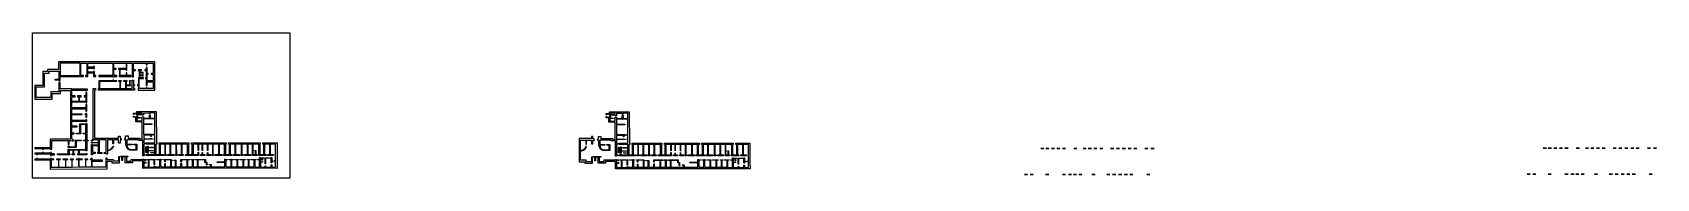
# Model space of a CAD drawing. Header units: millimetres. Extents: x 307 to 2411, y -4 to 184.
import ezdxf

# ---------------------------------------------------------------- set-up
doc = ezdxf.new("R2010")
doc.units = ezdxf.units.MM
doc.layers.add('Изображение', color=7, linetype='Continuous')
picture_1 = doc.add_image_def('image1.jpg', size_in_pixel=(3936, 2229))

msp = doc.modelspace()

# ---------------------------------------------------------------- linework, layer by layer
at = {"color": 1}
for p, q in [((1014.9, 47.1), (1014.9, 47.1)), ((1592, 0.8, 2), (1592, 0.8)), ((2242.9, 1.1, 2), (2242.9, 1.1))]:
    msp.add_line(p, q, dxfattribs=at)
for points in [[(310.1, 34.1), (319.5, 34.1), (319.5, 33.3), (321.3, 33.3), (321.3, 34.1), (329.9, 34.1), (329.9, 33.3), (330.1, 33.3), (331.9, 33.3), (331.9, 44.6), (353.4, 44.6), (353.4, 39.4), (354.3, 39.4), (354.3, 44.6), (356.8, 44.6, 0.11771), (360.3, 44.1), (360.3, 45.3), (358, 46.9), (358, 53.5), (361, 53.5), (361, 54.2), (358, 54.2), (358, 62.5), (364.7, 62.5), (364.7, 63.3), (358, 63.3), (358, 69.9), (376.1, 69.9), (376.1, 69.4), (377.3, 69.4), (377.3, 71.4), (376.1, 71.4), (376.1, 70.7), (358, 70.7), (358, 78.2), (371.4, 78.2), (371.4, 79), (358, 79), (358, 85.8), (376.1, 85.8), (376.1, 82.5), (377.3, 82.5), (377.3, 91.3), (376.1, 91.3), (376.1, 87), (358, 87), (358, 94.6), (376.1, 94.6), (376.1, 93.7), (377.3, 93.7), (377.3, 106.9), (376.1, 106.9), (376.1, 102.4), (374, 102.4), (374, 101.4), (376.1, 101.4), (376.1, 95.2), (367.9, 95.2), (367.9, 101.4), (370.1, 101.4), (370.1, 102.4), (365.3, 102.4), (365.3, 101.4), (367.2, 101.4), (367.2, 95.2), (358, 95.2), (358, 101.4), (362.2, 101.4), (362.2, 102.4), (358, 102.4), (358, 111.5), (341.2, 111.5), (341.2, 107.7), (330.6, 107.7), (330.6, 100.4), (311.9, 100.4), (311.9, 114.1), (322.5, 114.1), (322.5, 131.9), (328.4, 131.9), (328.4, 134.7), (341, 134.7), (341, 123.8), (335.9, 123.8), (335.9, 123.1), (341, 123.1), (341, 122.5), (342.8, 122.5), (342.8, 127.7), (373, 127.7), (373, 128.9), (369.5, 128.9), (369.5, 144.8), (377.3, 144.8), (377.3, 128.9), (375.8, 128.9), (375.8, 127.7), (378.7, 127.7), (378.7, 132.3), (385.9, 132.3), (385.9, 127.7), (389, 127.7), (389, 128.9), (387.4, 128.9), (387.4, 134.3), (385.9, 134.3), (385.9, 133.4), (378.7, 133.4), (378.7, 138.6), (385.9, 138.6), (385.9, 138), (387.4, 138), (387.4, 140.6), (385.9, 140.6), (385.9, 139.6), (378.7, 139.6), (378.7, 144.8), (411, 144.8), (411, 128.9), (392.8, 128.9), (392.8, 127.7), (411, 127.7), (411, 127), (412.2, 127), (412.2, 127.7), (416.2, 127.7), (416.2, 128.9), (412.2, 128.9), (412.2, 137), (415.2, 137), (415.2, 137.8), (412.2, 137.8), (412.2, 144.8), (428.1, 144.8), (428.1, 137.8), (418.4, 137.8), (418.4, 137), (419.6, 137), (419.6, 128.9), (419.1, 128.9), (419.1, 127.7), (434.2, 127.7), (434.2, 128.9), (429.1, 128.9), (429.1, 132.3), (428.1, 132.3), (428.1, 128.9), (420.4, 128.9), (420.4, 137), (428.1, 137), (428.1, 135.6), (429.1, 135.6), (429.1, 144.8), (436.3, 144.8), (436.3, 128.9), (435.7, 128.9), (435.7, 127.7), (436.3, 127.7), (436.3, 127.1), (437.6, 127.1), (437.6, 135.3), (440.2, 135.3), (440.2, 136.3), (437.6, 136.3), (437.6, 144.8), (454.2, 144.8), (454.2, 142.7), (455.4, 142.7), (455.4, 144.8), (463.4, 144.8), (463.4, 131.6), (460.5, 131.6), (460.5, 130.6), (463.4, 130.6), (463.4, 122.1), (455.4, 122.1), (455.4, 130.6), (457, 130.6), (457, 131.6), (455.4, 131.6), (455.4, 139.1), (454.2, 139.1), (454.2, 136.3), (452.4, 136.3), (452.4, 135.3), (454.2, 135.3), (454.2, 125.9), (453.5, 125.9), (453.5, 124.9), (454.2, 124.9), (454.2, 116.1), (455.4, 116.1), (455.4, 120.9), (463.4, 120.9), (463.4, 111.9), (455.4, 111.9), (455.4, 113.1), (454.2, 113.1), (454.2, 111.9), (445.3, 111.9), (445.3, 124.9), (450.8, 124.9), (450.8, 125.9), (450.3, 125.9), (450.3, 126.4), (449.5, 126.4), (449.5, 125.9), (446.1, 125.9), (446.1, 128.9), (449.5, 128.9), (449.5, 128.4), (450.3, 128.4), (450.3, 129.9), (449.5, 129.9), (449.5, 129.4), (446.1, 129.4), (446.1, 132.2), (449.5, 132.2), (449.5, 131.6), (450.3, 131.6), (450.3, 132.7), (446.1, 132.7), (446.1, 135.3), (448, 135.3), (448, 136.3), (444, 136.3), (444, 135.3), (445.3, 135.3), (445.3, 125.9), (444.1, 125.9), (444.1, 116.8), (443.2, 116.8), (443.2, 115.8), (444.1, 115.8), (444.1, 111.9), (443.7, 111.9), (443.7, 109.9), (465.4, 109.9), (465.4, 146.8), (340.8, 146.8), (340.8, 136.7), (326.4, 136.7), (326.4, 133.9), (320.5, 133.9), (320.5, 116.1), (309.9, 116.1), (309.9, 98.4), (332.6, 98.4), (332.6, 105.7), (343.2, 105.7), (343.2, 109.5), (356, 109.5), (356, 46.6), (329.9, 46.6), (329.9, 35.3), (310.1, 35.3), (310.1, 34.1)], [(562.2, 39.8), (561, 39.8), (561, 39.8), (561, 41.8), (602, 41.8), (602, 39.8), (601.3, 39.8), (601.3, 26.5), (606.6, 26.5), (606.6, 39.8), (605.4, 39.8), (605.4, 41.8), (623.8, 41.8), (623.8, 15.6), (623.8, 8.2), (536.3, 8.7), (449.7, 8.3), (449.7, 10.3), (449.7, 18.1), (436.7, 18.1), (436.7, 15.9), (427.1, 15.9), (427.1, 23.7), (423.6, 23.7), (423.6, 18.9), (422.9, 18.9), (422.9, 23.7), (421.1, 23.7), (421.1, 24.5), (430.5, 24.5), (430.5, 23.7), (428.6, 23.7), (428.6, 17.8), (434.8, 17.8), (434.8, 20.1), (449.7, 20.1), (449.7, 20.6), (451, 20.6), (451, 20.1), (454.3, 20.1), (454.3, 19.8), (453.6, 19.8), (453.6, 18.8), (453.1, 18.8), (453.1, 19.8), (451, 19.8), (451, 15.8), (453.1, 15.8), (453.1, 16.7), (453.6, 16.7), (453.6, 15.4), (451, 15.4), (451, 10.3), (457.3, 10.3), (457.2, 19.8), (455.8, 19.8), (455.8, 20.1), (465.4, 20.1), (465.4, 19.8), (465.1, 19.8), (465.1, 13.1), (464.6, 13.1), (464.6, 19.8), (457.7, 19.8), (457.7, 10.3), (464.6, 10.4), (464.6, 11.4), (465.1, 11.4), (465.1, 10.4), (472, 10.4), (471.9, 19.8), (467.7, 19.8), (467.7, 20.1), (471.9, 20.1), (471.9, 20.6), (472.9, 20.6), (472.9, 20.1), (474.4, 20.1), (474.4, 19.8), (472.9, 19.8), (472.9, 10.4), (478.2, 10.4), (478.2, 14.7), (478.7, 14.7), (478.7, 10.4), (486, 10.5), (486, 19.8), (478.7, 19.8), (478.7, 17), (478.2, 17), (478.2, 19.8), (476.6, 19.8), (476.6, 20.1), (486.4, 20.1), (486.4, 19.3), (487.9, 19.3), (487.9, 18.9), (486.4, 18.9), (486.4, 10.5), (492.1, 10.5), (492.1, 18.9), (489.9, 18.9), (489.9, 19.3), (492.6, 19.3), (492.6, 10.5), (499.3, 10.5), (499.3, 15.1), (499.9, 15.1), (499.9, 10.5), (507.4, 10.6), (507.3, 19.4), (499.9, 19.4), (499.9, 17.2), (499.3, 17.2), (499.3, 20.1), (510.8, 20.1), (510.8, 19.4), (507.9, 19.4), (507.9, 10.6), (514.4, 10.6), (514.4, 19.4), (512.4, 19.4), (512.4, 20.1), (516.5, 20.1), (516.5, 19.4), (515.2, 19.4), (515.2, 10.6), (520.8, 10.6), (520.7, 19.4), (518.3, 19.4), (518.3, 20.1), (531, 20.1), (531, 16.7), (532.7, 16.7), (532.7, 16.1), (532.7, 13.4), (533.2, 13.4), (533.2, 13.1), (532.7, 13.1), (532.7, 12.7), (532.2, 12.7), (532.2, 16.1), (530.4, 16.1), (530.4, 19.4), (521.2, 19.4), (521.2, 10.6), (532.2, 10.7), (532.2, 11), (532.7, 11), (532.7, 10.7), (536.3, 10.7), (538.1, 10.7), (538.1, 13.1), (535.8, 13.1), (535.8, 13.4), (538.5, 13.4), (538.5, 10.7), (556.2, 10.6), (556.2, 16.2), (546, 16.2), (546, 16.9), (556.2, 16.9), (556.2, 20.5), (557.4, 20.5), (557.4, 20.2), (559.6, 20.2), (559.6, 19.7), (557.4, 19.7), (557.4, 10.6), (564.2, 10.5), (564.2, 19.7), (561.4, 19.7), (561.4, 20.2), (564.2, 20.2), (564.2, 20.5), (564.7, 20.5), (564.7, 20.2), (567.2, 20.2), (567.2, 19.7), (564.7, 19.7), (564.7, 10.5), (572.3, 10.5), (572.3, 19.7), (572, 19.7), (569, 19.7), (569, 20.2), (573.2, 20.2), (573.2, 19.7), (572.7, 19.7), (572.7, 10.5), (579.9, 10.4), (579.9, 19.7), (575.4, 19.7), (575.4, 20.2), (582.8, 20.2), (582.8, 19.7), (580.4, 19.7), (580.4, 10.4), (586.9, 10.4), (586.9, 19.7), (585.4, 19.7), (585.4, 20.2), (588.1, 20.2), (588.1, 19.7), (587.3, 19.7), (587.3, 10.4), (594.3, 10.4), (594.3, 19.7), (590, 19.7), (590, 20.2), (596.5, 20.2), (596.5, 19.7), (594.8, 19.7), (594.8, 10.4), (601, 10.3), (601, 19.7), (598.5, 19.7), (598.5, 20.2), (601, 20.2), (601, 22.5), (602.2, 22.5), (602.2, 22.3), (606.5, 22.3), (606.5, 21.8), (605.1, 21.8), (605.1, 19), (604.6, 19), (604.6, 21.8), (602.2, 21.8), (602.2, 17.1), (604.6, 17.1), (604.6, 17.6), (605.1, 17.6), (605.1, 16.5), (602.2, 16.5), (602.2, 10.3), (608.4, 10.3), (608.4, 11.9), (608.9, 11.9), (608.9, 10.3), (616, 10.2), (616, 13.3), (616.9, 13.3), (616.9, 10.2), (621.8, 10.2), (621.8, 17.5), (620, 17.5), (620, 18.3), (621.8, 18.3), (621.8, 25.2), (621.5, 25.2), (621.5, 26.5), (621.8, 26.5), (621.8, 39.8), (614.8, 39.8), (614.8, 26.5), (618.9, 26.5), (618.9, 25.2), (611.8, 25.2), (611.8, 26.5), (614.4, 26.5), (614.4, 39.8), (607.5, 39.8), (607.5, 26.5), (609.5, 26.5), (609.5, 25.2), (599.8, 25.2), (599.8, 26.5), (600.2, 26.5), (600.2, 39.8), (592.2, 39.8), (592.2, 31.6), (593.2, 31.6), (593.2, 31.3), (592.2, 31.3), (592.2, 26.5), (595.7, 26.5), (595.7, 31.3), (594.9, 31.3), (594.9, 31.6), (596.1, 31.6), (596.1, 26.5), (597.4, 26.5), (597.4, 25.2), (591.9, 25.2), (591.9, 39.8), (585.7, 39.8), (585.7, 26.5), (589.6, 26.5), (589.6, 25.2), (581.7, 25.2), (581.7, 26.5), (585.3, 26.5), (585.3, 39.8), (578.1, 39.8), (578.2, 26.5), (579.6, 26.5), (579.6, 25.2), (577.2, 25.2), (577.2, 26.5), (577.8, 26.5), (577.8, 39.8), (569.8, 39.8), (569.8, 26.5), (575.2, 26.5), (575.2, 25.2), (567.2, 25.2), (567.2, 26.5), (569.4, 26.5), (569.4, 39.8), (563.2, 39.8), (563.2, 26.5), (565.1, 26.5), (565.1, 25.2), (554.2, 25.2), (554.2, 26.5), (555.8, 26.5), (555.8, 39.8), (548.7, 39.8), (548.7, 26.5), (552.1, 26.5), (552.1, 25.2), (543.8, 25.2), (543.8, 26.5), (548.3, 26.5), (548.3, 39.8), (540.7, 39.8), (540.7, 26.5), (541.6, 26.5), (541.6, 25.2), (540, 25.2), (540, 26.5), (540.4, 26.5), (540.4, 39.8), (534, 39.8), (534, 31.5), (533.7, 31.5), (533.7, 39.8), (527.1, 39.8), (527.1, 31.7), (526.8, 31.7), (526.8, 39.8), (521.8, 39.8), (521.8, 31.7), (521.5, 31.7), (521.5, 39.8), (515, 39.8), (515, 26.5), (521.5, 26.5), (521.5, 29.4), (521.8, 29.4), (521.8, 26.5), (522, 26.5), (522, 25.2), (505, 25.2), (505, 26.5), (507.8, 26.5), (507.8, 39.8), (500.3, 39.8), (500.3, 26.5), (502.3, 26.5), (502.3, 25.2), (496.4, 25.2), (496.4, 26.5), (499.9, 26.5), (499.9, 39.8), (493.2, 39.8), (493.3, 26.5), (494.4, 26.5), (494.4, 25.2), (492.7, 25.2), (492.7, 26.5), (492.9, 26.5), (492.9, 39.8), (485.7, 39.8), (485.7, 26.5), (490.6, 26.5), (490.6, 25.2), (482.3, 25.2), (482.3, 26.5), (485.3, 26.5), (485.3, 39.8), (479, 39.8), (479, 26.5), (480, 26.5), (480, 25.2), (478.3, 25.2), (478.3, 26.5), (478.8, 26.5), (478.8, 39.8), (472.5, 39.8), (472.5, 26.5), (476.6, 26.5), (476.6, 25.2), (454.3, 25.2), (454.3, 26.5), (456.1, 26.5), (456.1, 27.4), (456.8, 27.4), (456.8, 26.5), (465.6, 26.5), (465.6, 28.7), (460.3, 28.7), (460.3, 29.3), (460.8, 29.3), (460.8, 29), (465.6, 29), (465.6, 31.4), (460.8, 31.4), (460.8, 31.2), (460.3, 31.2), (460.3, 31.4), (456.8, 31.4), (456.8, 28.7), (456.1, 28.7), (456.1, 29.3), (453.6, 29.3), (453.6, 36.4), (454.3, 36.4), (454.3, 36.1), (453.8, 36.1), (453.8, 29.6), (456.1, 29.6), (456.1, 37.1), (456.8, 37.1), (456.8, 35.9), (457.4, 35.9), (457.4, 35.3), (456.8, 35.3), (456.8, 31.8), (465.5, 31.8), (465.5, 35.3), (459, 35.3), (459, 35.9), (465.5, 35.9), (465.5, 39.8), (454.2, 39.8), (454.2, 41.7), (465.5, 41.7), (465.5, 46.3), (464.6, 46.3), (464.6, 47), (465.5, 47), (465.5, 51.5), (464.3, 51.5), (464.3, 53), (465.5, 53), (465.5, 65.3), (465, 65.3), (465, 66.3), (465.5, 66.3), (465.5, 72.6), (450.8, 72.6), (450.8, 70.8), (450.9, 66.2), (461.6, 66.3), (461.6, 65.3), (450.9, 65.3), (450.9, 52.9), (462.3, 53), (462.3, 51.5), (460.6, 51.5), (460.6, 49.7), (460.1, 49.7), (460.1, 51.5), (451, 51.5), (451, 47), (460.1, 47), (460.1, 47.5), (460.6, 47.5), (460.6, 47), (462.5, 47), (462.5, 46.3), (451, 46.3), (451, 44.6), (451, 41.7), (452.1, 41.7), (452.1, 39.8), (451, 39.8), (451, 26.5), (452.1, 26.5), (452.1, 25.2), (451, 25.2), (451, 24.7), (449.7, 24.7), (449.7, 44.6), (444.1, 44.6), (444.1, 45.6), (429.3, 45.6), (429.3, 45.3), (429.3, 40.1), (435.9, 40.1), (435.9, 39), (429.3, 39, 0.334447), (433.5, 33.1), (441.3, 33.1), (441.3, 39), (438.3, 39), (438.3, 40.1), (442, 40.1), (442, 32.3), (433.1, 32.3, -0.29577), (428, 40.1), (428, 45.3), (426.7, 45.3), (426.7, 47.3), (427.3, 47.3), (427.3, 50.5), (430.7, 50.5), (430.7, 47.6), (446.1, 47.6), (446.1, 46.6), (449.1, 46.6), (449.1, 68.8), (440.9, 68.8), (440.9, 74.3), (442, 74.3), (442, 74.7), (437.7, 74.7), (437.7, 76.4), (438.3, 76.4), (438.3, 75.3), (442, 75.3), (442, 76.5), (443, 76.5), (443, 74.3), (446.6, 74.3), (446.6, 73.6), (443, 73.6), (443, 73.3), (442.1, 73.3), (442.1, 70), (449.1, 70), (449.1, 70.8), (449.1, 73.6), (448.2, 73.6), (448.2, 74.3), (449.1, 74.3), (449.1, 75.4), (450.8, 75.4), (450.8, 73.6), (458.4, 73.6), (458.4, 77.4), (459.5, 77.4), (459.5, 73.6), (465.5, 73.6), (465.5, 80.4), (459.5, 80.4)], [(1174.7, 39.3), (1173.6, 39.3), (1173.6, 39.3), (1173.6, 41.3), (1214.5, 41.3), (1214.5, 39.3), (1213.8, 39.3), (1213.8, 26), (1219.1, 26), (1219.1, 39.3), (1217.9, 39.3), (1217.9, 41.3), (1236.3, 41.3), (1236.3, 15.2), (1236.4, 7.8), (1148.8, 7.8), (1062.2, 7.8), (1062.2, 9.8), (1062.2, 17.6), (1049.2, 17.6), (1049.2, 15.4), (1039.6, 15.4), (1039.6, 23.2), (1036.1, 23.2), (1036.1, 18.5), (1035.4, 18.5), (1035.4, 23.2), (1033.6, 23.2), (1033.6, 24), (1043.1, 24), (1043.1, 23.2), (1041.1, 23.2), (1041.1, 17.3), (1047.3, 17.3), (1047.3, 19.6), (1062.3, 19.6), (1062.3, 20.1), (1063.5, 20.1), (1063.5, 19.6), (1066.8, 19.6), (1066.8, 19.3), (1066.1, 19.3), (1066.1, 18.3), (1065.7, 18.3), (1065.7, 19.3), (1063.5, 19.3), (1063.5, 15.3), (1065.7, 15.3), (1065.7, 16.2), (1066.1, 16.2), (1066.1, 14.9), (1063.5, 14.9), (1063.5, 9.8), (1069.8, 9.8), (1069.8, 19.3), (1068.3, 19.3), (1068.3, 19.6), (1077.9, 19.6), (1077.9, 19.3), (1077.6, 19.3), (1077.6, 12.7), (1077.1, 12.7), (1077.1, 19.3), (1070.2, 19.3), (1070.2, 9.8), (1077.1, 9.9), (1077.1, 11), (1077.6, 11), (1077.6, 9.9), (1084.5, 9.9), (1084.4, 19.3), (1080.2, 19.3), (1080.2, 19.6), (1084.4, 19.6), (1084.4, 20.1), (1085.5, 20.1), (1085.5, 19.6), (1086.9, 19.6), (1086.9, 19.3), (1085.5, 19.3), (1085.5, 9.9), (1090.8, 9.9), (1090.8, 14.2), (1091.2, 14.2), (1091.2, 9.9), (1098.5, 10), (1098.5, 19.3), (1091.2, 19.3), (1091.2, 16.5), (1090.8, 16.5), (1090.8, 19.3), (1089.2, 19.3), (1089.2, 19.6), (1098.9, 19.6), (1098.9, 18.8), (1100.4, 18.8), (1100.4, 18.4), (1098.9, 18.4), (1098.9, 10), (1104.6, 10), (1104.6, 18.4), (1102.4, 18.4), (1102.4, 18.8), (1105.1, 18.8), (1105.1, 10), (1111.8, 10), (1111.8, 14.6), (1112.4, 14.6), (1112.4, 10), (1119.9, 10.1), (1119.9, 18.9), (1112.4, 18.9), (1112.4, 16.7), (1111.8, 16.7), (1111.8, 19.6), (1123.3, 19.6), (1123.3, 18.9), (1120.5, 18.9), (1120.5, 10.1), (1126.9, 10.1), (1126.9, 18.9), (1124.9, 18.9), (1124.9, 19.6), (1129, 19.6), (1129, 18.9), (1127.7, 18.9), (1127.7, 10.1), (1133.3, 10.2), (1133.2, 18.9), (1130.9, 18.9), (1130.9, 19.6), (1143.5, 19.6), (1143.5, 16.2), (1145.2, 16.2), (1145.2, 15.6), (1145.2, 12.9), (1145.8, 12.9), (1145.8, 12.6), (1145.2, 12.6), (1145.2, 12.2), (1144.7, 12.2), (1144.7, 15.6), (1142.9, 15.6), (1142.9, 18.9), (1133.7, 18.9), (1133.7, 10.2), (1144.7, 10.2), (1144.7, 10.5), (1145.2, 10.5), (1145.2, 10.2), (1148.8, 10.2), (1150.6, 10.2), (1150.7, 12.6), (1148.3, 12.6), (1148.3, 12.9), (1151, 12.9), (1151, 10.2), (1168.8, 10.1), (1168.8, 15.7), (1158.6, 15.7), (1158.6, 16.4), (1168.8, 16.4), (1168.8, 20.1), (1169.9, 20.1), (1169.9, 19.8), (1172.2, 19.8), (1172.2, 19.2), (1169.9, 19.2), (1169.9, 10.1), (1176.7, 10.1), (1176.7, 19.2), (1173.9, 19.2), (1173.9, 19.8), (1176.7, 19.8), (1176.7, 20), (1177.2, 20), (1177.2, 19.8), (1179.7, 19.8), (1179.7, 19.2), (1177.2, 19.2), (1177.2, 10.1), (1184.8, 10), (1184.8, 19.2), (1184.5, 19.2), (1181.5, 19.2), (1181.5, 19.8), (1185.8, 19.8), (1185.8, 19.2), (1185.3, 19.2), (1185.3, 10), (1192.4, 10), (1192.4, 19.2), (1187.9, 19.2), (1187.9, 19.8), (1195.3, 19.8), (1195.3, 19.2), (1192.9, 19.2), (1192.9, 10), (1199.4, 9.9), (1199.4, 19.2), (1198, 19.2), (1198, 19.8), (1200.6, 19.8), (1200.6, 19.2), (1199.8, 19.2), (1199.8, 9.9), (1206.8, 9.9), (1206.8, 19.2), (1202.5, 19.2), (1202.5, 19.8), (1209, 19.8), (1209, 19.2), (1207.3, 19.2), (1207.3, 9.9), (1213.5, 9.8), (1213.5, 19.2), (1211.1, 19.2), (1211.1, 19.8), (1213.5, 19.8), (1213.5, 22.1), (1214.7, 22.1), (1214.7, 21.8), (1219, 21.8), (1219, 21.3), (1217.6, 21.3), (1217.6, 18.5), (1217.2, 18.5), (1217.2, 21.3), (1214.7, 21.3), (1214.7, 16.6), (1217.2, 16.6), (1217.2, 17.1), (1217.6, 17.1), (1217.6, 16), (1214.7, 16), (1214.7, 9.8), (1220.9, 9.8), (1220.9, 11.4), (1221.4, 11.4), (1221.4, 9.8), (1228.5, 9.7), (1228.5, 12.8), (1229.4, 12.8), (1229.4, 9.7), (1234.3, 9.7), (1234.3, 17), (1232.5, 17), (1232.5, 17.8), (1234.3, 17.8), (1234.3, 24.7), (1234, 24.7), (1234, 26), (1234.3, 26), (1234.3, 39.3), (1227.3, 39.3), (1227.3, 26), (1231.4, 26), (1231.4, 24.7), (1224.3, 24.7), (1224.3, 26), (1226.9, 26), (1226.9, 39.3), (1220, 39.3), (1220, 26), (1222, 26), (1222, 24.8), (1212.3, 24.8), (1212.3, 26), (1212.7, 26), (1212.7, 39.3), (1204.7, 39.3), (1204.7, 31.1), (1205.7, 31.1), (1205.7, 30.8), (1204.7, 30.8), (1204.7, 26), (1208.2, 26), (1208.2, 30.8), (1207.5, 30.8), (1207.5, 31.1), (1208.7, 31.1), (1208.7, 26), (1209.9, 26), (1209.9, 24.8), (1204.4, 24.8), (1204.4, 39.3), (1198.2, 39.3), (1198.2, 26), (1202.2, 26), (1202.2, 24.8), (1194.2, 24.8), (1194.2, 26), (1197.8, 26), (1197.8, 39.3), (1190.6, 39.3), (1190.7, 26), (1192.1, 26), (1192.1, 24.8), (1189.8, 24.8), (1189.8, 26), (1190.3, 26), (1190.3, 39.3), (1182.3, 39.3), (1182.3, 26), (1187.8, 26), (1187.8, 24.8), (1179.7, 24.8), (1179.7, 26), (1181.9, 26), (1181.9, 39.3), (1175.7, 39.3), (1175.7, 26), (1177.6, 26), (1177.6, 24.8), (1166.8, 24.8), (1166.8, 26), (1168.3, 26), (1168.3, 39.3), (1161.3, 39.3), (1161.3, 26), (1164.6, 26), (1164.6, 24.8), (1156.3, 24.8), (1156.3, 26), (1160.8, 26), (1160.8, 39.3), (1153.2, 39.3), (1153.2, 26), (1154.1, 26), (1154.1, 24.8), (1152.5, 24.8), (1152.5, 26), (1152.9, 26), (1152.9, 39.3), (1146.5, 39.3), (1146.5, 31), (1146.2, 31), (1146.2, 39.3), (1139.6, 39.3), (1139.6, 31.2), (1139.3, 31.2), (1139.3, 39.3), (1134.3, 39.3), (1134.3, 31.2), (1134, 31.2), (1134, 39.3), (1127.5, 39.3), (1127.5, 26), (1134, 26), (1134, 28.9), (1134.3, 28.9), (1134.3, 26), (1134.5, 26), (1134.5, 24.8), (1117.5, 24.8), (1117.5, 26), (1120.4, 26), (1120.4, 39.3), (1112.8, 39.3), (1112.8, 26), (1114.9, 26), (1114.9, 24.8), (1109, 24.8), (1109, 26), (1112.4, 26), (1112.4, 39.3), (1105.7, 39.3), (1105.8, 26), (1107, 26), (1107, 24.8), (1105.2, 24.8), (1105.2, 26), (1105.4, 26), (1105.4, 39.3), (1098.2, 39.3), (1098.2, 26), (1103.1, 26), (1103.1, 24.8), (1094.8, 24.8), (1094.8, 26), (1097.8, 26), (1097.8, 39.3), (1091.6, 39.3), (1091.6, 26), (1092.6, 26), (1092.6, 24.8), (1090.8, 24.8), (1090.8, 26), (1091.3, 26), (1091.3, 39.3), (1085, 39.3), (1085, 26), (1089.1, 26), (1089.1, 24.8), (1066.8, 24.8), (1066.8, 26), (1068.6, 26), (1068.6, 26.9), (1069.3, 26.9), (1069.3, 26), (1078.1, 26), (1078.1, 28.2), (1072.9, 28.2), (1072.9, 28.9), (1073.3, 28.9), (1073.3, 28.5), (1078.1, 28.5), (1078.1, 31), (1073.4, 31), (1073.4, 30.7), (1072.8, 30.7), (1072.8, 31), (1069.3, 31), (1069.3, 28.3), (1068.6, 28.3), (1068.6, 28.8), (1066.1, 28.8), (1066.1, 35.9), (1066.8, 35.9), (1066.8, 35.6), (1066.4, 35.6), (1066.4, 29.1), (1068.6, 29.1), (1068.6, 36.6), (1069.3, 36.6), (1069.3, 35.4), (1070, 35.4), (1070, 34.8), (1069.3, 34.8), (1069.3, 31.3), (1078, 31.3), (1078, 34.8), (1071.5, 34.8), (1071.5, 35.4), (1078, 35.4), (1078, 39.3), (1066.7, 39.3), (1066.7, 41.2), (1078, 41.2), (1078, 45.8), (1077.1, 45.8), (1077.1, 46.5), (1078, 46.5), (1078, 51), (1076.8, 51), (1076.8, 52.5), (1078, 52.5), (1078, 64.8), (1077.5, 64.8), (1077.5, 65.8), (1078, 65.8), (1078, 72.1), (1063.4, 72.1), (1063.4, 70.3), (1063.4, 65.8), (1074.1, 65.8), (1074.1, 64.8), (1063.4, 64.8), (1063.5, 52.4), (1074.8, 52.5), (1074.8, 51), (1073.1, 51), (1073.1, 49.3), (1072.6, 49.3), (1072.6, 51), (1063.5, 51), (1063.5, 46.5), (1072.6, 46.5), (1072.6, 47), (1073.1, 47), (1073.1, 46.5), (1075, 46.5), (1075, 45.8), (1063.5, 45.8), (1063.5, 44.1), (1063.5, 41.2), (1064.6, 41.2), (1064.6, 39.3), (1063.5, 39.3), (1063.5, 26), (1064.6, 26), (1064.6, 24.8), (1063.5, 24.8), (1063.5, 24.2), (1062.3, 24.2), (1062.3, 44.1), (1056.7, 44.1), (1056.7, 45.1), (1041.9, 45.1), (1041.9, 44.8), (1041.9, 39.6), (1048.4, 39.6), (1048.4, 38.5), (1041.9, 38.5, 0.334447), (1046.1, 32.6), (1053.8, 32.6), (1053.8, 38.5), (1050.9, 38.5), (1050.9, 39.6), (1054.6, 39.6), (1054.6, 31.9), (1045.6, 31.9, -0.29577), (1040.5, 39.6), (1040.5, 44.8), (1039.2, 44.8), (1039.2, 46.8), (1039.9, 46.8), (1039.9, 50), (1043.2, 50), (1043.2, 47.1), (1058.7, 47.1), (1058.7, 46.1), (1061.6, 46.1), (1061.6, 68.3), (1053.4, 68.3), (1053.4, 73.8), (1054.5, 73.8), (1054.6, 74.2), (1050.2, 74.2), (1050.2, 75.9), (1050.8, 75.9), (1050.8, 74.8), (1054.5, 74.8), (1054.5, 76), (1055.5, 76), (1055.5, 73.8), (1059.2, 73.8), (1059.2, 73.1), (1055.5, 73.1), (1055.5, 72.9), (1054.6, 72.9), (1054.6, 69.6), (1061.6, 69.6), (1061.6, 70.3), (1061.6, 73.1), (1060.7, 73.1), (1060.7, 73.8), (1061.6, 73.8), (1061.6, 75), (1063.4, 75), (1063.4, 73.1), (1070.9, 73.1), (1070.9, 76.9), (1072, 76.9), (1072, 73.1), (1078, 73.1), (1078, 79.9), (1072, 79.9)]]:
    msp.add_lwpolyline(points, format="xyb")
for points in [[(368.7, 144.8), (342.8, 144.8), (342.8, 134.7), (342.8, 128.9), (368.7, 128.9), (368.7, 144.8)], [(439.2, 111.9), (439.2, 109.9), (392.3, 109.9), (392.3, 111.9), (436.3, 111.9), (436.3, 115.8), (435.7, 115.8), (435.7, 116.4), (436.3, 116.4), (436.3, 121.5), (435.7, 121.5), (435.7, 122.2), (436.3, 122.2), (436.3, 123), (437.6, 123), (437.6, 116.8), (439.2, 116.8), (439.2, 115.8), (437.6, 115.8), (437.6, 111.9), (439.2, 111.9)], [(310.1, 28.2), (310.1, 27.3), (312.1, 27.3), (312.1, 26.5), (313.5, 26.5), (313.5, 27.3), (330.1, 27.3), (330.1, 25.4), (331.8, 25.4), (331.8, 26.1), (335.5, 26.1), (335.5, 27.3), (331.8, 27.3), (331.8, 29.2), (330.1, 29.2), (330.1, 28.2), (321.3, 28.2), (321.3, 29.1), (319.5, 29.1), (319.5, 28.2), (310.1, 28.2)]]:
    msp.add_lwpolyline(points, close=True)
for points in [[(342.9, 111.5), (342.9, 119.8), (341, 119.8), (341, 111.5), (341.2, 111.5)], [(358, 109.8), (376.1, 109.8), (376.1, 109.4), (377.3, 109.4), (377.3, 109.8), (378.2, 109.8), (378.2, 111.1), (358, 111.1)], [(394.2, 111.9), (394.2, 121.5), (416.2, 121.5), (416.2, 122.2), (412.2, 122.2), (412.2, 123), (411, 123), (411, 122.2), (392.8, 122.2), (392.8, 111.9)], [(421, 111.9), (421, 121.5), (422.3, 121.5), (422.3, 122.2), (418.4, 122.2), (418.4, 121.5), (419.9, 121.5), (419.9, 111.9)], [(428.6, 111.9), (428.6, 115.8), (434, 115.8), (434, 116.4), (433.3, 116.4), (433.3, 121.5), (433.9, 121.5), (433.9, 122.2), (432.2, 122.2), (432.2, 121.5), (432.7, 121.5), (432.7, 116.4), (428.6, 116.4), (428.6, 121.5), (429.6, 121.5), (429.6, 122.2), (424.9, 122.2), (424.9, 121.5), (427.6, 121.5), (427.6, 111.9)], [(363.7, 54.2), (368.4, 54.2), (368.4, 62.5), (367.7, 62.5), (367.7, 63.3), (368.4, 63.3), (368.4, 66.1), (376.1, 66.1), (376.1, 66.5), (377.3, 66.5), (377.3, 45.3), (379.2, 45.3), (379.2, 44.1), (377.3, 44.1), (377.3, 31.2), (376.1, 31.2), (376.1, 32.3), (367.4, 32.3), (367.4, 27.3), (376.1, 27.3), (376.1, 28), (377.3, 28), (377.3, 26.1), (367.4, 26.1), (367.4, 25.5), (366.6, 25.5), (366.6, 26.1), (365.7, 26.1), (365.7, 27.3), (366.6, 27.3), (366.6, 32.3), (360.2, 32.3), (360.2, 27.3), (361.4, 27.3), (361.4, 26.1), (358.4, 26.1), (358.4, 27.3), (359.5, 27.3), (359.5, 32.3), (354.3, 32.3), (354.3, 27.3), (355.3, 27.3), (355.3, 26.1), (339.2, 26.1), (339.2, 27.3), (353.4, 27.3), (353.4, 33.4), (354.3, 33.4), (354.3, 33), (376.1, 33), (376.1, 44.1), (372.9, 44.1), (372.9, 45.3), (376.1, 45.3), (376.1, 53.5), (372.5, 53.5), (372.5, 54.2), (376.1, 54.2), (376.1, 65.5), (369.2, 65.5), (369.2, 54.2), (369.8, 54.2), (369.8, 53.5), (363.7, 53.5), (363.7, 54.2)], [(374.9, 79), (374.9, 78.2), (376.1, 78.2), (376.1, 75.1), (377.3, 75.1), (377.3, 79.5), (376.1, 79.5), (376.1, 79), (374.9, 79)], [(450.8, 80.3), (450.8, 77.3), (449.1, 77.3), (449.1, 77.9), (448.6, 77.9), (448.6, 78.7), (449.1, 78.7), (449.1, 80.3), (443, 80.3), (443, 78.7), (447.3, 78.7), (447.3, 77.9), (442, 77.9), (442, 79.4), (438.3, 79.4), (438.3, 78.2), (437.7, 78.2), (437.7, 80.1), (442, 80.1), (442, 82.3), (467.3, 82.3), (467.6, 41.8), (468.2, 41.8), (468.2, 39.8), (466.8, 39.8), (466.8, 26.5), (471.6, 26.5), (471.6, 39.8), (471.1, 39.8), (471.1, 41.8), (509.5, 41.8), (509.5, 39.8), (509.1, 39.8), (509.1, 26.5), (513.8, 26.5), (513.8, 39.8), (513, 39.8), (513, 41.8), (557.9, 41.8), (557.9, 39.8), (556.9, 39.8), (556.9, 26.5), (562.2, 26.5), (562.2, 39.8)], [(450.8, 80.3), (458.4, 80.4), (458.4, 79.4), (459.5, 79.4), (459.5, 80.4)], [(1063.3, 79.9), (1063.4, 76.8), (1061.6, 76.8), (1061.6, 77.4), (1061.1, 77.4), (1061.1, 78.2), (1061.6, 78.2), (1061.6, 79.9), (1055.5, 79.9), (1055.5, 78.2), (1059.8, 78.2), (1059.8, 77.4), (1054.5, 77.4), (1054.5, 78.9), (1050.8, 78.9), (1050.8, 77.8), (1050.2, 77.8), (1050.2, 79.6), (1054.5, 79.6), (1054.5, 81.8), (1079.8, 81.8), (1080.1, 41.3), (1080.7, 41.3), (1080.7, 39.3), (1079.3, 39.3), (1079.3, 26), (1084.1, 26), (1084.1, 39.3), (1083.6, 39.3), (1083.6, 41.3), (1122, 41.3), (1122, 39.3), (1121.6, 39.3), (1121.6, 26), (1126.3, 26), (1126.3, 39.3), (1125.5, 39.3), (1125.5, 41.3), (1170.4, 41.3), (1170.4, 39.3), (1169.4, 39.3), (1169.4, 26), (1174.7, 26), (1174.7, 39.3)], [(1063.3, 79.9), (1070.9, 79.9), (1070.9, 78.9), (1072, 78.9), (1072, 79.9)], [(370.1, 45.3), (370.1, 44.1), (363.7, 44.1), (363.7, 35.8), (354.3, 35.8), (354.3, 35.5), (353.4, 35.5), (353.4, 37.1), (354.3, 37.1), (354.3, 36.6), (362.9, 36.6), (362.9, 44.1), (362.4, 44.1), (362.4, 45.3), (370.1, 45.3)], [(310.1, 20.6), (310.1, 19.3), (329.8, 19.4), (329.8, 7.7), (403.5, 8.1), (403.5, 10.1), (403.5, 17.9), (409.9, 17.9), (409.9, 15.9), (419.8, 15.9), (419.8, 23.4), (418.4, 23.4), (418.4, 17.7), (411.7, 17.7), (411.7, 19.6), (403.5, 19.6), (403.5, 21.8), (401.8, 21.8), (401.8, 10), (384.4, 10), (384.4, 17.9), (397.8, 17.9), (397.8, 19.1), (384.4, 19.1), (384.4, 21.8), (383.4, 21.8), (383.4, 20.6), (381.8, 20.6), (381.8, 19.9), (383.4, 19.9), (383.4, 10), (376.1, 9.9), (376.1, 19.9), (378.6, 19.9), (378.6, 20.6), (374.8, 20.6), (374.8, 19.9), (375.5, 19.9), (375.5, 9.9), (367.4, 9.9), (367.4, 19.9), (371.7, 19.9), (371.7, 20.6), (367.4, 20.6), (367.4, 21.3), (366.6, 21.3), (366.6, 20.6), (363.4, 20.6), (363.4, 19.9), (366.6, 19.9), (366.6, 9.9), (358.4, 9.8), (358.4, 19.9), (360.2, 19.9), (360.2, 20.6), (355.9, 20.6), (355.9, 19.9), (357.8, 19.9), (357.8, 9.8), (350.3, 9.8), (350.3, 19.9), (352.8, 19.9), (352.8, 20.6), (346.4, 20.6), (346.4, 19.9), (349.7, 19.9), (349.7, 9.8), (341.3, 9.8), (341.3, 19.9), (343.2, 19.9), (343.2, 20.6), (338, 20.6), (338, 19.9), (340.6, 19.9), (340.6, 9.7), (331.8, 9.7), (331.8, 19.9), (334.8, 19.9), (334.8, 20.6), (331.8, 20.6), (331.8, 21.3), (330.1, 21.3), (330.1, 20.6), (313.5, 20.6), (313.5, 21.2), (312.1, 21.2), (312.1, 20.6), (310.1, 20.6)], [(527.1, 29.2), (527.1, 26.5), (530, 26.5), (530, 25.2), (524.7, 25.2), (524.7, 26.5), (526.8, 26.5), (526.8, 29.2), (527.1, 29.2)], [(534, 29.3), (534, 26.5), (538.1, 26.5), (538.1, 25.2), (532.9, 25.2), (532.9, 26.5), (533.7, 26.5), (533.7, 29.3), (534, 29.3)], [(616.9, 15.6), (616, 15.6), (616, 21.9), (608.9, 21.9), (608.9, 14.3), (608.4, 14.3), (608.4, 21.8), (607.9, 21.8), (607.9, 22.3), (616, 22.3), (616, 22.8), (616.9, 22.8), (616.9, 18.4), (618.5, 18.4), (618.5, 17.5), (616.9, 17.5), (616.9, 15.6)], [(1139.6, 28.7), (1139.6, 26), (1142.5, 26), (1142.5, 24.8), (1137.2, 24.8), (1137.2, 26), (1139.3, 26), (1139.3, 28.7), (1139.6, 28.7)], [(1146.5, 28.9), (1146.5, 26), (1150.6, 26), (1150.6, 24.8), (1145.4, 24.8), (1145.4, 26), (1146.2, 26), (1146.2, 28.9), (1146.5, 28.9)], [(1229.4, 15.1), (1228.5, 15.1), (1228.5, 21.4), (1221.4, 21.4), (1221.4, 13.8), (1220.9, 13.8), (1220.9, 21.3), (1220.5, 21.3), (1220.5, 21.8), (1228.5, 21.8), (1228.5, 22.3), (1229.4, 22.3), (1229.4, 17.9), (1231, 17.9), (1231, 17), (1229.4, 17), (1229.4, 15.1)]]:
    msp.add_lwpolyline(points)
msp.add_lwpolyline([(388.4, 109.9), (387.4, 109.9), (387.4, 47.6), (418.5, 47.6), (418.5, 50.4), (420.4, 50.4), (420.4, 47.3), (421.7, 47.3), (421.7, 45.3), (420.4, 45.3), (420.4, 41), (418.4, 41), (418.4, 45.3), (418.4, 45.6), (412, 45.6), (412, 40.2), (410.9, 40.2), (410.9, 45.6), (404.2, 45.6), (404.2, 32.3), (406.1, 32.3, 0.242701), (410.9, 37.2), (412, 37.2, -0.236103), (406.1, 31.7), (404.2, 31.7), (404.2, 27), (402.3, 27), (402.3, 27.9), (399.9, 27.9), (399.9, 28.9), (402.3, 28.9), (402.3, 45.6), (393.4, 45.6), (393.4, 28.9), (396.8, 28.9), (396.8, 27.9), (391.5, 27.9), (391.5, 29.4), (392.4, 29.4), (392.4, 37.9), (384.6, 37.9), (384.6, 29.4), (388.2, 29.4), (388.2, 27.9), (384.6, 27.9), (384.6, 26.1), (383.3, 26.1), (383.3, 39.6), (384.6, 39.6), (384.6, 38.9), (392.4, 38.9), (392.4, 41.8), (384.6, 41.8), (384.6, 41.2), (383.3, 41.2), (383.3, 42.5), (384.6, 42.5), (384.6, 42.1), (392.4, 42.1), (392.4, 45.6), (386.3, 45.6), (384.6, 44.1), (383.3, 44.1), (383.3, 45.3), (384, 45.3), (385.4, 46.7), (385.4, 111.9), (388.4, 111.9), (388.4, 109.9)], format="xyb", close=True)
msp.add_lwpolyline([(1030.9, 44.8), (1030.9, 40.5), (1032.9, 40.5), (1032.9, 44.8), (1034.3, 44.8), (1034.3, 46.8), (1032.9, 46.8), (1032.9, 49.9), (1031, 49.9), (1031, 47.1), (1014.9, 47.1), (1014.9, 45.1), (1014.9, 28.5), (1014.9, 27.4), (1014.9, 26.5), (1014.9, 17.2), (1022.4, 17.2), (1022.4, 15.4), (1032.4, 15.4), (1032.4, 22.9), (1030.9, 22.9), (1030.9, 17.2), (1024.2, 17.2), (1024.2, 19.1), (1022.4, 19.1), (1016.8, 19.1), (1016.8, 26.5), (1016.8, 31.2), (1018.6, 31.2, 0.236103), (1024.5, 36.8), (1023.5, 36.8, -0.242701), (1018.6, 31.8), (1016.8, 31.8), (1016.8, 45.1), (1023.5, 45.1), (1023.5, 39.7), (1024.5, 39.7), (1024.5, 45.1), (1030.9, 45.1)], format="xyb", close=True, dxfattribs=at)
at = {"color": 1, "extrusion": (0, 1, 0)}
for points, elevation in [([(-1617, 2), (-1613, 2), (-1613, 4), (-1617, 4)], 34.3), ([(-1623.6, 2), (-1619.6, 2), (-1619.6, 4), (-1623.6, 4)], 34.3), ([(-1630.7, 2), (-1626.7, 2), (-1626.7, 4), (-1630.7, 4)], 34.3), ([(-1637.8, 2), (-1633.8, 2), (-1633.8, 4), (-1637.8, 4)], 34.3), ([(-1645, 2), (-1641, 2), (-1641, 4), (-1645, 4)], 34.3), ([(-1659.8, 2), (-1655.8, 2), (-1655.8, 4), (-1659.8, 4)], 34.3), ([(-1671.7, 2), (-1667.7, 2), (-1667.7, 4), (-1671.7, 4)], 34.3), ([(-1678.5, 2), (-1674.5, 2), (-1674.5, 4), (-1678.5, 4)], 34.3), ([(-1685.8, 2), (-1681.8, 2), (-1681.8, 4), (-1685.8, 4)], 34.3), ([(-1693.3, 2), (-1689.3, 2), (-1689.3, 4), (-1693.3, 4)], 34.3), ([(-1707.5, 2), (-1703.5, 2), (-1703.5, 4), (-1707.5, 4)], 34.3), ([(-1714.9, 2), (-1710.9, 2), (-1710.9, 4), (-1714.9, 4)], 34.3), ([(-1722.6, 2), (-1718.6, 2), (-1718.6, 4), (-1722.6, 4)], 34.3), ([(-1730.2, 2), (-1726.2, 2), (-1726.2, 4), (-1730.2, 4)], 34.3), ([(-1737.4, 2), (-1733.4, 2), (-1733.4, 4), (-1737.4, 4)], 34.3), ([(-1751.8, 2), (-1747.8, 2), (-1747.8, 4), (-1751.8, 4)], 34.3), ([(-1759.7, 2), (-1755.7, 2), (-1755.7, 4), (-1759.7, 4)], 34.3), ([(-2267.9, 2), (-2263.9, 2), (-2263.9, 4), (-2267.9, 4)], 34.6), ([(-2274.4, 2), (-2270.4, 2), (-2270.4, 4), (-2274.4, 4)], 34.6), ([(-2281.6, 2), (-2277.6, 2), (-2277.6, 4), (-2281.6, 4)], 34.6), ([(-2288.7, 2), (-2284.7, 2), (-2284.7, 4), (-2288.7, 4)], 34.6), ([(-2295.9, 2), (-2291.9, 2), (-2291.9, 4), (-2295.9, 4)], 34.6), ([(-2310.6, 2), (-2306.6, 2), (-2306.6, 4), (-2310.6, 4)], 34.6), ([(-2322.6, 2), (-2318.6, 2), (-2318.6, 4), (-2322.6, 4)], 34.6), ([(-2329.4, 2), (-2325.4, 2), (-2325.4, 4), (-2329.4, 4)], 34.6), ([(-2336.7, 2), (-2332.7, 2), (-2332.7, 4), (-2336.7, 4)], 34.6), ([(-2344.2, 2), (-2340.2, 2), (-2340.2, 4), (-2344.2, 4)], 34.6), ([(-2358.4, 2), (-2354.4, 2), (-2354.4, 4), (-2358.4, 4)], 34.6), ([(-2365.8, 2), (-2361.8, 2), (-2361.8, 4), (-2365.8, 4)], 34.6), ([(-2373.5, 2), (-2369.5, 2), (-2369.5, 4), (-2373.5, 4)], 34.6), ([(-2381.1, 2), (-2377.1, 2), (-2377.1, 4), (-2381.1, 4)], 34.6), ([(-2388.2, 2), (-2384.2, 2), (-2384.2, 4), (-2388.2, 4)], 34.6), ([(-2402.7, 2), (-2398.7, 2), (-2398.7, 4), (-2402.7, 4)], 34.6), ([(-2410.5, 2), (-2406.5, 2), (-2406.5, 4), (-2410.5, 4)], 34.6)]:
    msp.add_lwpolyline(points, close=True, dxfattribs=dict(at, elevation=elevation))
at = {"color": 1, "extrusion": (-8.09542e-17, -1, 0)}
for points, elevation in [([(1596, 4), (1596, 2), (1592, 2), (1592, 4)], -0.8), ([(1603.3, 4), (1603.3, 2), (1599.3, 2), (1599.3, 4)], -0.8), ([(1623.3, 4), (1623.3, 2), (1619.3, 2), (1619.3, 4)], -0.8), ([(1645, 4), (1645, 2), (1641, 2), (1641, 4)], -0.8), ([(1652.8, 4), (1652.8, 2), (1648.8, 2), (1648.8, 4)], -0.8), ([(1659.2, 4), (1659.2, 2), (1655.2, 2), (1655.2, 4)], -0.8), ([(1662.1, 4), (1666.1, 4), (1666.1, 2), (1662.1, 2)], -0.8), ([(1679.3, 4), (1683.3, 4), (1683.3, 2), (1679.3, 2)], -0.8), ([(1698.5, 4), (1702.5, 4), (1702.5, 2), (1698.5, 2)], -0.8), ([(1706, 4), (1710, 4), (1710, 2), (1706, 2)], -0.8), ([(1713.8, 4), (1717.8, 4), (1717.8, 2), (1713.8, 2)], -0.8), ([(1721.2, 4), (1725.2, 4), (1725.2, 2), (1721.2, 2)], -0.8), ([(1728.4, 4), (1732.4, 4), (1732.4, 2), (1728.4, 2)], -0.8), ([(1750.2, 4), (1754.2, 4), (1754.2, 2), (1750.2, 2)], -0.8), ([(2246.9, 4), (2246.9, 2), (2242.9, 2), (2242.9, 4)], -1.1), ([(2254.2, 4), (2254.2, 2), (2250.2, 2), (2250.2, 4)], -1.1), ([(2274.2, 4), (2274.2, 2), (2270.2, 2), (2270.2, 4)], -1.1), ([(2295.9, 4), (2295.9, 2), (2291.9, 2), (2291.9, 4)], -1.1), ([(2303.7, 4), (2303.7, 2), (2299.7, 2), (2299.7, 4)], -1.1), ([(2310.1, 4), (2310.1, 2), (2306.1, 2), (2306.1, 4)], -1.1), ([(2313, 4), (2317, 4), (2317, 2), (2313, 2)], -1.1), ([(2330.1, 4), (2334.1, 4), (2334.1, 2), (2330.1, 2)], -1.1), ([(2349.4, 4), (2353.4, 4), (2353.4, 2), (2349.4, 2)], -1.1), ([(2356.9, 4), (2360.9, 4), (2360.9, 2), (2356.9, 2)], -1.1), ([(2364.7, 4), (2368.7, 4), (2368.7, 2), (2364.7, 2)], -1.1), ([(2372.1, 4), (2376.1, 4), (2376.1, 2), (2372.1, 2)], -1.1), ([(2379.2, 4), (2383.2, 4), (2383.2, 2), (2379.2, 2)], -1.1), ([(2401, 4), (2405, 4), (2405, 2), (2401, 2)], -1.1)]:
    msp.add_lwpolyline(points, close=True, dxfattribs=dict(at, elevation=elevation))

# ---------------------------------------------------------------- pictures from other files: only their frames are drawn
at = {"layer": 'Изображение'}
image = msp.add_image(picture_1, insert=(307, -4.3), size_in_units=(333.2, 188.7), dxfattribs=at)

doc.saveas('drawing.dxf')
